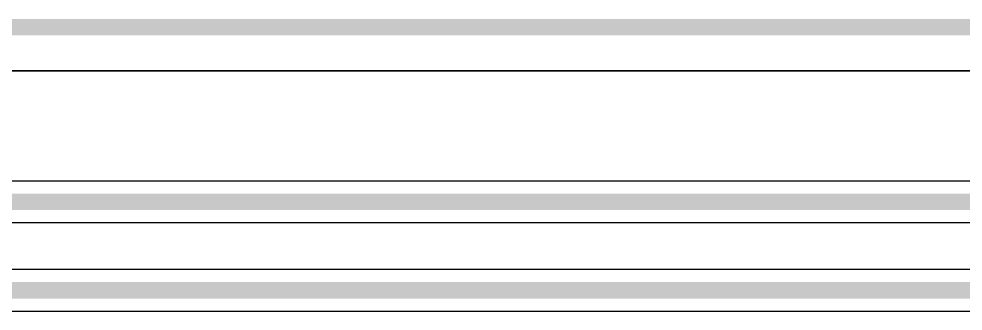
# Model space of a CAD drawing. Header units: millimetres. Extents: x 0 to 174, y 0 to 132.
# Drawn here: x 29.31 to 49.08, y 65.1 to 71.22 of the extents above; entities that cross this region are included whole.
import ezdxf

# ---------------------------------------------------------------- set-up
doc = ezdxf.new("R2010")
doc.units = ezdxf.units.MM
doc.layers.add('TopLayer', color=1, linetype='Continuous')

msp = doc.modelspace()

# ---------------------------------------------------------------- linework, layer by layer
at = {"layer": 'TopLayer'}
for p, q in [((137.5918, 70.12775916), (18.4658, 70.12775916)), ((18.62102194, 70.12775916), (137.5918, 70.12775916)), ((52.27086319999999, 67.82093115999999), (20.748244, 67.82093115999999)), ((20.56802846, 66.95077287999999), (52.27086319999999, 66.95077287999999)), ((53.63667199999999, 65.96709184), (20.65262824, 65.96709184)), ((20.4724127, 65.09693356), (53.63667199999999, 65.09693356))]:
    msp.add_line(p, q, dxfattribs=at)
at = {"layer": 'TopLayer', "const_width": 0.34544}
for points in [[(20.4216127, 71.04381269999999), (132.77136006, 71.04381269999999)], [(20.56802846, 67.38585201999999), (52.61925721999999, 67.38585201999999)], [(20.4724127, 65.5320127), (53.98506601999999, 65.5320127)]]:
    msp.add_lwpolyline(points, dxfattribs=at)

doc.saveas('drawing.dxf')
